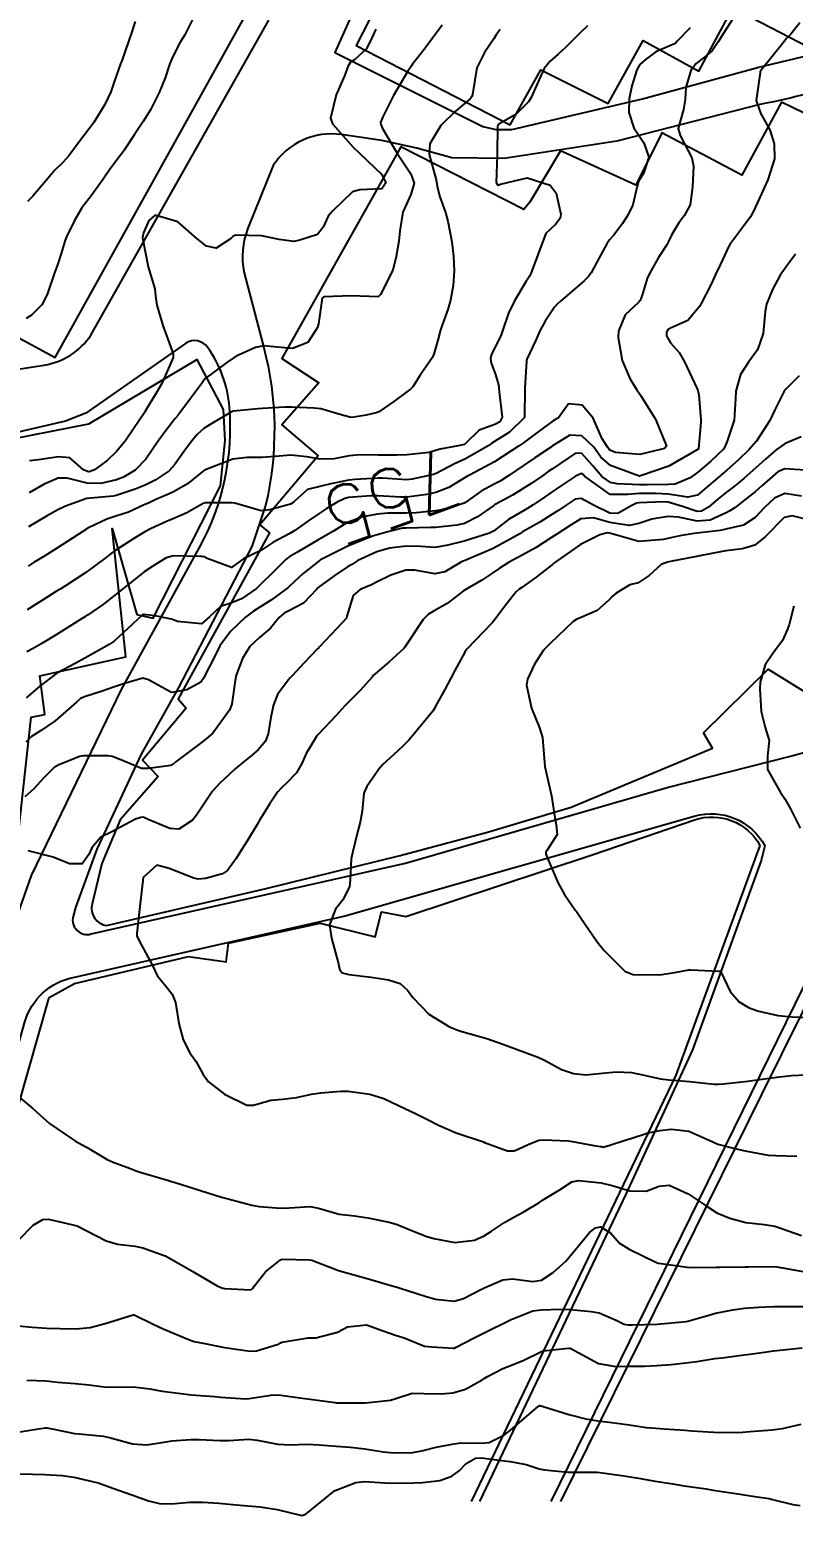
# Model space of a CAD drawing. Header units: metres. Extents: x 318500 to 325275, y 7408834 to 7428799.
# Drawn here: x 320865.5 to 320918.1, y 7409499 to 7409601.2 of the extents above; entities that cross this region are included whole.
import ezdxf
from ezdxf.enums import TextEntityAlignment as Align

# ---------------------------------------------------------------- set-up
doc = ezdxf.new("R2010")
doc.units = ezdxf.units.M
doc.header["$MEASUREMENT"] = 0
for name, color, linetype in [('Cotas', 45, 'Continuous'), ('Curvas de Nivel 1m', 11, 'Continuous'), ('Curvas de Nivel 5m', 15, 'Continuous'), ('Edificações', 30, 'Continuous'), ('Vias Primárias', 230, 'Continuous')]:
    doc.layers.add(name, color=color, linetype=linetype)
doc.styles.add('Style-STANDARD', font='STANDARD.shx')

msp = doc.modelspace()

# ---------------------------------------------------------------- linework, layer by layer
at = {"layer": 'Curvas de Nivel 1m', "flags": 128}
for points, elevation in [([(320918.51, 7409601.7), (320917.88, 7409600.91), (320917.59, 7409600.61), (320917.36, 7409600.33), (320915.84, 7409598.43), (320915.8, 7409598.39), (320915.78, 7409598.35), (320915.77, 7409598.28), (320915.5, 7409596.35), (320915.81, 7409595.44), (320916.43, 7409594.34), (320916.74, 7409593.37), (320916.75, 7409592.34), (320916.29, 7409590.89), (320916.04, 7409590.35), (320915.95, 7409590.14), (320915.73, 7409589.63), (320915.32, 7409588.75), (320915.1, 7409588.36), (320914.51, 7409587.55), (320913.68, 7409586.44), (320913.66, 7409586.4), (320913.65, 7409586.38), (320913.01, 7409585.05), (320912.7, 7409584.39), (320912.37, 7409583.67), (320911.72, 7409582.4), (320911.69, 7409582.34), (320911.63, 7409582.21), (320910.8, 7409581.22), (320909.6, 7409580.7), (320909.43, 7409580.61), (320909.32, 7409580.43), (320909.33, 7409580.16), (320909.59, 7409579.68), (320910.19, 7409579.03), (320910.53, 7409578.42), (320911.43, 7409576.52), (320911.49, 7409576.4), (320911.55, 7409576.12), (320911.68, 7409574.4), (320911.68, 7409574.24), (320911.53, 7409572.4), (320911.52, 7409572.38), (320911.5, 7409572.37), (320911.39, 7409572.3), (320909.48, 7409571.2), (320907.54, 7409570.53), (320907.47, 7409570.52), (320907.4, 7409570.53), (320905.48, 7409571.25), (320904.81, 7409571.82), (320904.32, 7409572.5), (320903.5, 7409573.3), (320902.68, 7409573.34), (320901.49, 7409572.61), (320901.45, 7409572.58), (320901.4, 7409572.54), (320900.26, 7409571.77), (320899.48, 7409571.24), (320898.48, 7409570.57), (320897.87, 7409570.18), (320897.46, 7409569.96), (320896.58, 7409569.48), (320895.44, 7409568.69), (320895.4, 7409568.67), (320895.27, 7409568.62), (320893.86, 7409568.21), (320893.43, 7409568.14), (320892.09, 7409568), (320891.43, 7409567.98), (320890.14, 7409567.98), (320889.43, 7409567.91), (320888.43, 7409567.71), (320887.42, 7409567.35), (320887.02, 7409567.12), (320886.41, 7409566.73), (320885.4, 7409566.15), (320883.88, 7409565.26), (320883.39, 7409564.98), (320883.27, 7409564.9), (320883.13, 7409564.78), (320882.25, 7409563.92), (320881.36, 7409563.04), (320881.24, 7409562.92), (320881.1, 7409562.8), (320880.08, 7409562.08), (320879.34, 7409561.77), (320878.62, 7409561.56), (320877.87, 7409560.85), (320877.32, 7409560.36), (320875.67, 7409560.53), (320875.33, 7409560.65), (320875.15, 7409560.7), (320874.13, 7409560.9), (320873.33, 7409561), (320873.27, 7409560.97), (320873.2, 7409560.91), (320871.31, 7409559.17), (320871.18, 7409559.07), (320870.97, 7409558.94), (320869.92, 7409558.34), (320869.3, 7409558), (320868.63, 7409557.63), (320867.42, 7409556.99), (320867.33, 7409556.93), (320867.28, 7409556.9), (320866.19, 7409556.08), (320865.25, 7409555.27)], 754), ([(320876.75, 7409602.01), (320876.17, 7409600.88), (320876.06, 7409600.69), (320875.86, 7409600.37), (320875.34, 7409599.39), (320875.14, 7409598.89), (320874.81, 7409597.91), (320874.41, 7409596.9), (320873.8, 7409595.71), (320873.31, 7409594.92), (320872.7, 7409594.01), (320872, 7409592.94), (320871.9, 7409592.79), (320871.75, 7409592.6), (320871.03, 7409591.66), (320870.56, 7409590.95), (320870.22, 7409590.46), (320869.72, 7409589.8), (320869.09, 7409588.97), (320868.57, 7409588.1), (320868.02, 7409586.98), (320867.93, 7409586.74), (320867.66, 7409585.83), (320867.46, 7409585.19), (320867.38, 7409584.99), (320867.22, 7409584.57), (320866.7, 7409583), (320866.34, 7409582.29), (320865.61, 7409581.6), (320865.26, 7409581.37)], 761), ([(320872.75, 7409601.79), (320872.49, 7409600.93), (320872.32, 7409600.48), (320871.84, 7409599.09), (320871.8, 7409598.98), (320871.78, 7409598.94), (320871.26, 7409597.5), (320871.08, 7409596.95), (320870.67, 7409596.08), (320869.99, 7409594.96), (320869.91, 7409594.84), (320869.79, 7409594.67), (320869.04, 7409593.7), (320868.5, 7409592.98), (320868.19, 7409592.55), (320867.75, 7409592.07), (320867.2, 7409591.53), (320866.74, 7409591), (320865.72, 7409589.78), (320865.34, 7409589.4)], 762), ([(320903.88, 7409601.48), (320903.38, 7409601.01), (320902.9, 7409600.52), (320902.38, 7409600.01), (320901.86, 7409599.54), (320901.33, 7409599.07), (320900.91, 7409598.55), (320900.57, 7409597.81), (320900.02, 7409596.56), (320899.94, 7409596.44), (320899.82, 7409596.27), (320898.97, 7409595.41), (320897.79, 7409594.72), (320897.73, 7409594.66), (320897.7, 7409594.59), (320897.66, 7409592.69), (320897.66, 7409592.59), (320897.61, 7409590.72), (320897.67, 7409590.59), (320897.69, 7409590.55), (320897.73, 7409590.54), (320897.89, 7409590.59), (320899.74, 7409591.04), (320901.33, 7409590.54), (320901.73, 7409589.98), (320902.06, 7409588.53), (320902, 7409588.25), (320901.7, 7409587.85), (320901.03, 7409587.21), (320900.77, 7409586.55), (320900.47, 7409585.75), (320900.04, 7409584.56), (320899.91, 7409584.3), (320899.64, 7409583.88), (320898.86, 7409582.57), (320898.46, 7409581.73), (320898.07, 7409580.58), (320897.95, 7409580.23), (320897.58, 7409579.48), (320897.27, 7409578.9), (320897.21, 7409578.6), (320897.26, 7409578.29), (320897.56, 7409577.51), (320897.77, 7409576.8), (320897.78, 7409576.59), (320897.81, 7409576.32), (320898.02, 7409574.58), (320897.85, 7409574.25), (320897.51, 7409574.08), (320896.44, 7409573.67), (320895.49, 7409572.76), (320895.42, 7409572.69), (320895.11, 7409572.62), (320893.75, 7409572.37), (320893.49, 7409572.3), (320892.99, 7409572.15), (320891.48, 7409571.98), (320890.76, 7409571.95), (320889.48, 7409571.97), (320888.21, 7409571.98), (320887.48, 7409571.91), (320886.46, 7409571.71), (320885.48, 7409571.69), (320884.56, 7409571.85), (320883.48, 7409571.96), (320882.39, 7409571.88), (320881.48, 7409571.79), (320880.46, 7409571.8), (320879.48, 7409571.68), (320877.53, 7409570.92), (320877.47, 7409570.88), (320876.35, 7409569.98), (320875.45, 7409569.46), (320875.06, 7409569.28), (320874.17, 7409568.9), (320873.67, 7409568.67), (320873.43, 7409568.56), (320872.3, 7409568.05), (320871.42, 7409567.76), (320870.8, 7409567.56), (320869.54, 7409566.96), (320869.46, 7409566.91), (320869.41, 7409566.87), (320869.15, 7409566.7), (320867.4, 7409565.59), (320866.46, 7409565), (320865.8, 7409564.59), (320865.38, 7409564.33)], 757), ([(320893.88, 7409601.54), (320893.5, 7409601.02), (320893.23, 7409600.65), (320892.64, 7409599.87), (320891.84, 7409598.85), (320891.77, 7409598.74), (320891.72, 7409598.67), (320891.53, 7409598.37), (320890.54, 7409596.69), (320889.8, 7409595.24), (320889.65, 7409594.85), (320889.66, 7409594.7), (320889.79, 7409594.43), (320890.81, 7409592.68), (320891.74, 7409591.32), (320891.95, 7409590.67), (320891.72, 7409589.9), (320891.17, 7409588.68), (320890.98, 7409587.39), (320890.9, 7409586.68), (320890.72, 7409585.63), (320890.48, 7409584.69), (320889.63, 7409583.01), (320889.48, 7409582.85), (320887.63, 7409582.92), (320885.75, 7409582.86), (320885.63, 7409582.77), (320885.62, 7409582.75), (320885.37, 7409580.99), (320885.31, 7409580.75), (320884.63, 7409579.72), (320883.58, 7409579.3), (320883.03, 7409579.34), (320881.58, 7409579.48), (320881.03, 7409579.36), (320879.86, 7409578.83), (320879.57, 7409578.67), (320879.06, 7409578.33), (320877.55, 7409577.21), (320877.41, 7409577.01), (320877.31, 7409576.86), (320876.56, 7409575.85), (320875.83, 7409574.88), (320875.69, 7409574.7), (320875.51, 7409574.49), (320874.81, 7409573.59), (320874.31, 7409572.9), (320873.48, 7409571.69), (320872.76, 7409570.92), (320871.96, 7409570.44), (320871.46, 7409570.26), (320870.39, 7409570.02), (320869.46, 7409570.04), (320868.08, 7409570.37), (320867.46, 7409570.38), (320866.5, 7409569.96), (320865.45, 7409569.38)], 759), ([(320910.95, 7409601.35), (320910.06, 7409600.43), (320909.97, 7409600.33), (320909.87, 7409600.26), (320908.6, 7409599.7), (320907.85, 7409599.16), (320907.49, 7409598.82), (320907.29, 7409598.47), (320906.93, 7409597.37), (320906.75, 7409596.47), (320906.74, 7409595.53), (320907.08, 7409594.47), (320907.77, 7409593.45), (320908.1, 7409592.45), (320907.75, 7409591.33), (320907.39, 7409590.81), (320907.31, 7409590.46), (320907.01, 7409589.18), (320906.67, 7409588.47), (320906.29, 7409587.89), (320905.69, 7409587.09), (320905.41, 7409586.76), (320905.21, 7409586.49), (320904.7, 7409585.53), (320904.14, 7409584.5), (320903.93, 7409584.23), (320903.65, 7409583.95), (320902.01, 7409582.53), (320901.81, 7409582.35), (320901.62, 7409582.15), (320900.98, 7409581.18), (320900.64, 7409580.55), (320900.31, 7409579.83), (320899.72, 7409578.56), (320899.69, 7409578.44), (320899.57, 7409576.56), (320899.57, 7409576.54), (320899.55, 7409574.56), (320899.54, 7409574.54), (320899.52, 7409574.52), (320898.53, 7409573.55), (320897.49, 7409572.89), (320897.3, 7409572.78), (320897.04, 7409572.6), (320895.48, 7409571.71), (320894.73, 7409571.37), (320893.47, 7409570.71), (320893.3, 7409570.64), (320891.83, 7409570.3), (320891.46, 7409570.27), (320889.79, 7409570.37), (320889.47, 7409570.38), (320887.89, 7409570.29), (320887.46, 7409570.25), (320886.22, 7409569.98), (320885.46, 7409569.81), (320884.62, 7409569.59), (320883.71, 7409568.78), (320883.57, 7409568.65), (320883.44, 7409568.59), (320882.03, 7409568.2), (320881.43, 7409568.13), (320879.62, 7409568.65), (320879.44, 7409568.69), (320877.6, 7409568.69), (320877.44, 7409568.63), (320876.31, 7409567.99), (320875.42, 7409567.6), (320874.91, 7409567.39), (320873.81, 7409566.9), (320873.41, 7409566.69), (320872.78, 7409566.29), (320871.39, 7409565.41), (320871.12, 7409565.21), (320870.78, 7409564.95), (320869.99, 7409564.34), (320869.37, 7409563.89), (320867.96, 7409562.98), (320867.59, 7409562.75), (320867.35, 7409562.6), (320866.37, 7409561.98), (320865.33, 7409561.32)], 756), ([(320897.88, 7409601.24), (320897.6, 7409600.86), (320897.43, 7409600.6), (320896.8, 7409599.66), (320896.27, 7409598.61), (320895.97, 7409596.76), (320895.93, 7409596.62), (320895.89, 7409596.55), (320895.82, 7409596.48), (320894.8, 7409595.63), (320893.79, 7409594.64), (320893.04, 7409593.38), (320893, 7409592.65), (320893.47, 7409590.9), (320893.52, 7409590.64), (320893.54, 7409590.45), (320893.72, 7409589.74), (320894.12, 7409588.64), (320894.27, 7409588.06), (320894.54, 7409586.63), (320894.66, 7409585.63), (320894.71, 7409584.63), (320894.64, 7409583.63), (320894.45, 7409582.63), (320894.27, 7409581.99), (320893.8, 7409580.64), (320893.75, 7409580.48), (320893.59, 7409579.87), (320893.32, 7409578.9), (320893.19, 7409578.65), (320892.36, 7409577.46), (320891.87, 7409576.67), (320891.71, 7409576.5), (320891.55, 7409576.38), (320890.57, 7409575.65), (320889.52, 7409574.94), (320889.35, 7409574.87), (320888.66, 7409574.71), (320887.67, 7409574.56), (320887.52, 7409574.57), (320886.94, 7409574.73), (320885.53, 7409575.14), (320885.08, 7409575.2), (320883.53, 7409575.26), (320883.05, 7409575.27), (320881.53, 7409575.18), (320881.19, 7409575.14), (320879.52, 7409574.99), (320879.4, 7409574.95), (320879.21, 7409574.83), (320878.15, 7409574.21), (320877.5, 7409573.82), (320877, 7409573.36), (320876.6, 7409572.87), (320876.13, 7409572.23), (320875.47, 7409571.29), (320875.1, 7409570.89), (320874.13, 7409570.23), (320873.45, 7409569.9), (320872.75, 7409569.62), (320871.44, 7409569.19), (320871.24, 7409569.15), (320869.44, 7409568.98), (320869.37, 7409568.96), (320867.96, 7409568.45), (320867.43, 7409568.21), (320866.65, 7409567.77), (320865.41, 7409567.04)], 758), ([(320918.2, 7409585.79), (320917.67, 7409585.07), (320917.15, 7409584.33), (320916.63, 7409583.35), (320916.2, 7409582.34), (320916.12, 7409581.84), (320915.99, 7409580.34), (320915.59, 7409579.21), (320914.98, 7409578.36), (320914.42, 7409577.51), (320914.09, 7409576.37), (320914.08, 7409575.83), (320913.98, 7409574.37), (320913.51, 7409572.92), (320913.35, 7409572.53), (320913.25, 7409572.38), (320912.35, 7409571.53), (320911.48, 7409570.79), (320910.95, 7409570.41), (320909.92, 7409569.97), (320909.46, 7409569.94), (320908, 7409569.91), (320907.46, 7409569.92), (320905.94, 7409570), (320905.46, 7409570.07), (320904.87, 7409570.49), (320904.23, 7409571.25), (320903.49, 7409572.07), (320903.06, 7409572.09), (320901.47, 7409571.02), (320901.19, 7409570.83), (320900.78, 7409570.55), (320900, 7409570.02), (320899.46, 7409569.66), (320898.78, 7409569.24), (320897.58, 7409568.59), (320897.49, 7409568.54), (320897.44, 7409568.5), (320896.31, 7409567.72), (320895.42, 7409567.27), (320894.9, 7409567.15), (320893.42, 7409566.99), (320893.08, 7409566.98), (320891.41, 7409566.95), (320891.15, 7409566.93), (320890.14, 7409566.69), (320889.41, 7409566.48), (320889.08, 7409566.38), (320887.4, 7409565.71), (320885.52, 7409564.75), (320885.44, 7409564.7), (320885.39, 7409564.66), (320884.32, 7409563.82), (320883.36, 7409562.93), (320883.29, 7409562.85), (320883.2, 7409562.78), (320882.13, 7409562.01), (320881.34, 7409561.51), (320880.91, 7409561.24), (320880.36, 7409560.81), (320879.32, 7409559.83), (320878.59, 7409558.84), (320878.16, 7409557.99), (320877.58, 7409556.86), (320877.48, 7409556.65), (320877.27, 7409556.35), (320876.32, 7409555.81), (320875.26, 7409555.63), (320873.67, 7409556.5), (320873.28, 7409556.62), (320871.96, 7409556.24), (320871.27, 7409556.01), (320870.48, 7409555.73), (320869.26, 7409555.34), (320869, 7409555.22), (320868.71, 7409554.97), (320867.24, 7409553.69), (320866.23, 7409553), (320865.63, 7409552.61), (320865.22, 7409552.22)], 753), ([(320918.46, 7409577.42), (320917.55, 7409576.49), (320917.47, 7409576.41), (320917.4, 7409576.32), (320916.78, 7409575.08), (320916.44, 7409574.34), (320915.51, 7409572.93), (320915.02, 7409572.36), (320914.25, 7409571.61), (320913.48, 7409570.93), (320913.19, 7409570.67), (320912.85, 7409570.39), (320912.1, 7409569.76), (320911.45, 7409569.21), (320910.79, 7409569.07), (320909.45, 7409569.28), (320908.56, 7409569.33), (320907.45, 7409569.32), (320906.67, 7409569.25), (320905.45, 7409569.26), (320903.68, 7409570.51), (320903.59, 7409570.62), (320903.47, 7409570.69), (320903.06, 7409570.52), (320902.11, 7409569.88), (320901.45, 7409569.44), (320900.92, 7409569.08), (320900.14, 7409568.55), (320899.72, 7409568.28), (320899.43, 7409568.12), (320898.46, 7409567.54), (320897.41, 7409566.74), (320897.33, 7409566.68), (320897.14, 7409566.59), (320895.4, 7409566.05), (320894.28, 7409565.76), (320893.4, 7409565.6), (320892.41, 7409565.67), (320891.4, 7409565.7), (320890.27, 7409565.56), (320889.4, 7409565.32), (320888.08, 7409564.71), (320887.66, 7409564.45), (320887.38, 7409564.28), (320886.45, 7409563.66), (320885.36, 7409562.86), (320885.3, 7409562.81), (320885.25, 7409562.75), (320884.34, 7409561.77), (320883.34, 7409561.25), (320883.02, 7409561.1), (320882.66, 7409560.79), (320882.07, 7409560.05), (320881.32, 7409559.42), (320880.65, 7409558.81), (320880.14, 7409557.97), (320879.7, 7409556.82), (320879.63, 7409556.47), (320879.4, 7409554.83), (320879.25, 7409554.41), (320878.09, 7409552.85), (320877.64, 7409552.44), (320877.22, 7409552.13), (320876.49, 7409551.58), (320875.58, 7409550.88), (320875.37, 7409550.7), (320875.2, 7409550.61), (320873.68, 7409550.42), (320873.19, 7409550.42), (320871.94, 7409550.93), (320871.2, 7409551.24), (320870.88, 7409551.27), (320869.2, 7409551.29), (320868.93, 7409551.24), (320868.25, 7409550.97), (320867.51, 7409550.67), (320867.19, 7409550.48), (320866.44, 7409549.74), (320865.79, 7409549.01), (320865.16, 7409548.47)], 752), ([(320918.6, 7409573.22), (320917.5, 7409572.77), (320916.87, 7409572.33), (320916.15, 7409571.68), (320915.48, 7409571.09), (320915.09, 7409570.75), (320914.65, 7409570.36), (320914.01, 7409569.83), (320913.46, 7409569.41), (320912.88, 7409568.95), (320912.22, 7409568.39), (320911.73, 7409568.1), (320911.44, 7409568.09), (320910.43, 7409568.42), (320909.44, 7409568.72), (320909.13, 7409568.75), (320907.44, 7409568.68), (320907.25, 7409568.65), (320906.9, 7409568.47), (320905.97, 7409567.94), (320905.43, 7409567.98), (320904.35, 7409568.5), (320903.45, 7409568.99), (320903.03, 7409568.93), (320902.43, 7409568.53), (320901.84, 7409568.13), (320901.43, 7409567.87), (320900.61, 7409567.36), (320899.41, 7409566.68), (320899.34, 7409566.63), (320899.23, 7409566.56), (320897.4, 7409565.55), (320895.51, 7409564.74), (320895.39, 7409564.7), (320895.33, 7409564.68), (320895.21, 7409564.62), (320894.08, 7409563.94), (320893.38, 7409563.8), (320892, 7409564.04), (320891.38, 7409564.06), (320890.36, 7409563.7), (320889.37, 7409563.22), (320889.02, 7409563.05), (320888.25, 7409562.71), (320887.76, 7409562.31), (320887.33, 7409560.88), (320887.3, 7409560.75), (320887.28, 7409560.72), (320886.64, 7409560.04), (320885.42, 7409558.75), (320885.37, 7409558.69), (320885.31, 7409558.63), (320884.39, 7409557.67), (320883.55, 7409556.78), (320883.42, 7409556.64), (320883.28, 7409556.49), (320882.55, 7409555.5), (320882.28, 7409554.79), (320882.1, 7409553.94), (320881.91, 7409552.79), (320881.72, 7409552.29), (320881.21, 7409551.7), (320880.73, 7409551.29), (320880.16, 7409550.82), (320879.64, 7409550.38), (320879.19, 7409549.96), (320878.6, 7409549.42), (320878.08, 7409548.85), (320877.16, 7409547.48), (320876.91, 7409547.11), (320876.7, 7409546.86), (320875.77, 7409546.24), (320875.14, 7409546.28), (320873.66, 7409546.9), (320873.31, 7409547.07), (320873.15, 7409547.05), (320872.79, 7409546.92), (320871.71, 7409546.36), (320871.14, 7409546.06), (320870.39, 7409545.69), (320869.77, 7409544.95), (320869.57, 7409544.5), (320869.1, 7409543.85), (320868.23, 7409543.85), (320867.11, 7409544.3), (320865.38, 7409544.75)], 751), ([(320918.62, 7409569.14), (320917.46, 7409569.33), (320916.77, 7409569.01), (320916.05, 7409568.34), (320915.43, 7409567.68), (320914.63, 7409567.15), (320913.42, 7409566.86), (320913.02, 7409566.78), (320911.41, 7409566.59), (320911.23, 7409566.58), (320910.24, 7409566.42), (320909.41, 7409566.22), (320909.12, 7409566.15), (320907.41, 7409566.03), (320905.81, 7409566.48), (320905.41, 7409566.6), (320905.27, 7409566.62), (320904.74, 7409566.49), (320903.4, 7409565.82), (320901.58, 7409564.54), (320901.48, 7409564.45), (320901.39, 7409564.37), (320900.35, 7409563.57), (320899.36, 7409562.86), (320899.19, 7409562.74), (320898.99, 7409562.57), (320898.26, 7409561.66), (320897.46, 7409560.59), (320897.33, 7409560.43), (320895.58, 7409558.62), (320895.46, 7409558.46), (320895.3, 7409558.15), (320894.76, 7409557.15), (320894.49, 7409556.63), (320894.06, 7409555.84), (320893.41, 7409554.64), (320893.36, 7409554.53), (320893.25, 7409554.36), (320891.85, 7409552.66), (320891.56, 7409552.33), (320891.22, 7409552), (320890.53, 7409551.36), (320889.81, 7409550.69), (320889.53, 7409550.36), (320889.19, 7409549.86), (320888.71, 7409549.18), (320888.5, 7409548.71), (320888.38, 7409547.48), (320888.24, 7409546.71), (320888.01, 7409545.84), (320887.74, 7409544.71), (320887.63, 7409544.2), (320887.55, 7409542.72), (320887.5, 7409542.3), (320887.08, 7409541.41), (320886.55, 7409540.73), (320886.14, 7409539.65), (320886.28, 7409538.73), (320886.76, 7409536.98), (320886.8, 7409536.72), (320886.84, 7409536.55), (320887.01, 7409536.36), (320887.47, 7409536.25), (320889, 7409536.05), (320890.19, 7409535.87), (320891, 7409535.61), (320891.49, 7409535.16), (320891.86, 7409534.66), (320892.97, 7409533.52), (320894.39, 7409532.63), (320894.96, 7409532.41), (320895.24, 7409532.33), (320896.95, 7409531.84), (320898.07, 7409531.44), (320898.94, 7409531.12), (320900.54, 7409530.54), (320900.93, 7409530.35), (320902.1, 7409529.7), (320902.92, 7409529.43), (320903.77, 7409529.35), (320904.92, 7409529.45), (320905.85, 7409529.54), (320906.92, 7409529.49), (320907.78, 7409529.31), (320908.92, 7409529.06), (320909.48, 7409528.99), (320910.91, 7409528.87), (320912.6, 7409528.69), (320912.91, 7409528.69), (320913.26, 7409528.72), (320914.92, 7409528.91), (320915.57, 7409529), (320916.92, 7409529.19), (320917.94, 7409529.29), (320918.92, 7409529.34)], 749), ([(320919.43, 7409567.42), (320917.97, 7409567.78), (320917.43, 7409567.68), (320916.11, 7409566.34), (320915.4, 7409565.77), (320914.55, 7409565.51), (320913.4, 7409565.37), (320912.57, 7409565.22), (320911.4, 7409565), (320909.61, 7409564.64), (320909.39, 7409564.59), (320908.96, 7409564.44), (320908.14, 7409563.69), (320907.37, 7409563.19), (320906.8, 7409563.04), (320905.85, 7409562.48), (320905.59, 7409562.24), (320905.35, 7409561.99), (320904.55, 7409561.28), (320903.33, 7409560.76), (320903.15, 7409560.69), (320902.9, 7409560.52), (320901.31, 7409559.01), (320901.08, 7409558.77), (320900.87, 7409558.54), (320900.25, 7409557.59), (320899.75, 7409556.56), (320899.69, 7409556.14), (320900.04, 7409554.55), (320900.59, 7409553.2), (320900.79, 7409552.54), (320900.92, 7409550.83), (320900.96, 7409550.54), (320901.18, 7409549.53), (320901.41, 7409548.54), (320901.65, 7409547.03), (320901.74, 7409546.53), (320901.79, 7409545.88), (320901.12, 7409544.8), (320901.02, 7409544.65), (320901.02, 7409544.54), (320901.12, 7409544.28), (320901.86, 7409542.53), (320902.3, 7409541.74), (320903.07, 7409540.64), (320903.13, 7409540.57), (320903.17, 7409540.51), (320903.41, 7409540.16), (320904.56, 7409538.49), (320905.03, 7409537.88), (320906.46, 7409536.47), (320907.01, 7409536.24), (320908.78, 7409536.21), (320909.01, 7409536.24), (320910.01, 7409536.41), (320910.87, 7409536.55), (320911.01, 7409536.55), (320912.91, 7409536.48), (320913.01, 7409536.46), (320913.08, 7409536.38), (320913.7, 7409535.07), (320914.33, 7409534.36), (320914.98, 7409533.96), (320915.58, 7409533.74), (320916.98, 7409533.43), (320917.97, 7409533.32), (320918.97, 7409533.29)], 748), ([(320918.09, 7409561.57), (320917.76, 7409560.32), (320917.66, 7409559.99), (320917.32, 7409559.21), (320916.64, 7409558.33), (320916.11, 7409557.53), (320915.77, 7409556.34), (320915.74, 7409555.88), (320915.83, 7409554.34), (320916.12, 7409553.22), (320916.4, 7409552.33), (320916.28, 7409551.27), (320916.27, 7409550.33), (320917.18, 7409548.75), (320917.47, 7409548.32), (320917.85, 7409547.63), (320918.53, 7409546.31)], 747), ([(320864.89, 7409527.71), (320865.74, 7409527.01), (320866.87, 7409525.99), (320868.37, 7409524.97), (320868.66, 7409524.78), (320868.85, 7409524.67), (320869.45, 7409524.35), (320870.84, 7409523.52), (320871.24, 7409523.34), (320872.36, 7409522.92), (320872.83, 7409522.74), (320873.09, 7409522.64), (320874.82, 7409522.13), (320875.87, 7409521.82), (320876.81, 7409521.53), (320878.7, 7409520.93), (320878.8, 7409520.91), (320879.07, 7409520.83), (320880.79, 7409520.38), (320881.29, 7409520.29), (320882.79, 7409520.16), (320883.36, 7409520.2), (320884.79, 7409520.29), (320885.37, 7409520.17), (320886.79, 7409519.75), (320887.86, 7409519.64), (320888.78, 7409519.51), (320890.24, 7409519.21), (320890.78, 7409519.05), (320891.74, 7409518.66), (320892.48, 7409518.36), (320892.77, 7409518.25), (320893.31, 7409518.09), (320894.76, 7409517.81), (320896.12, 7409517.96), (320896.77, 7409518.26), (320897.28, 7409518.58), (320898.17, 7409519.18), (320898.78, 7409519.52), (320899.45, 7409519.89), (320900.53, 7409520.54), (320900.7, 7409520.64), (320900.8, 7409520.71), (320901.93, 7409521.41), (320902.82, 7409521.97), (320903.26, 7409522.07), (320904.82, 7409521.91), (320905.58, 7409521.72), (320906.81, 7409521.35), (320907.92, 7409521.33), (320908.82, 7409521.69), (320909.5, 7409521.74), (320910.81, 7409521.15), (320911.99, 7409520.38), (320912.79, 7409519.85), (320913.68, 7409519.47), (320914.78, 7409519.18), (320916.07, 7409519.04), (320916.78, 7409518.92), (320918.61, 7409518.29)], 751), ([(320864.76, 7409518), (320865.73, 7409519.01), (320866.39, 7409519.38), (320866.78, 7409519.41), (320868.77, 7409518.96), (320870.76, 7409517.92), (320871.53, 7409517.7), (320872.76, 7409517.56), (320873.29, 7409517.44), (320874.75, 7409516.92), (320874.85, 7409516.88), (320876.73, 7409515.81), (320878.4, 7409514.83), (320878.72, 7409514.69), (320878.9, 7409514.64), (320880.72, 7409514.56), (320880.86, 7409514.65), (320880.95, 7409514.8), (320881.72, 7409515.8), (320882.75, 7409516.62), (320882.87, 7409516.65), (320884.75, 7409516.62), (320884.91, 7409516.59), (320886.74, 7409515.88), (320887.89, 7409515.55), (320888.73, 7409515.33), (320890.6, 7409514.79), (320890.72, 7409514.76), (320890.99, 7409514.67), (320892.71, 7409514.11), (320893.42, 7409513.92), (320894.71, 7409513.78), (320895.36, 7409513.96), (320896.59, 7409514.59), (320896.68, 7409514.63), (320896.72, 7409514.66), (320898.07, 7409515.23), (320898.73, 7409515.31), (320900.13, 7409515.13), (320900.73, 7409515.21), (320901.53, 7409515.74), (320902.39, 7409516.52), (320902.75, 7409516.94), (320904.03, 7409518.49), (320904.44, 7409518.82), (320904.78, 7409518.88), (320905.47, 7409518.47), (320906.08, 7409517.77), (320906.76, 7409517.35), (320908.64, 7409516.43), (320908.75, 7409516.39), (320908.8, 7409516.38), (320910.75, 7409516.1), (320911.05, 7409516.09), (320912.75, 7409516.12), (320912.99, 7409516.12), (320914.75, 7409516.13), (320914.96, 7409516.13), (320916.75, 7409516.15), (320916.93, 7409516.14), (320918.74, 7409515.82)], 752), ([(320864.68, 7409512.07), (320865.66, 7409511.99), (320866.68, 7409511.91), (320867.59, 7409511.89), (320868.68, 7409511.86), (320869.66, 7409511.97), (320870.68, 7409512.24), (320872.62, 7409512.84), (320872.69, 7409512.84), (320873.99, 7409512.2), (320874.68, 7409511.87), (320876.37, 7409511.16), (320876.67, 7409511.04), (320876.81, 7409511), (320877.55, 7409510.85), (320878.67, 7409510.63), (320878.9, 7409510.59), (320880.66, 7409510.33), (320881.1, 7409510.36), (320882.54, 7409510.78), (320882.63, 7409510.82), (320882.67, 7409510.85), (320882.85, 7409510.96), (320884.67, 7409511.25), (320885.19, 7409511.26), (320886.68, 7409511.65), (320887.38, 7409512.01), (320888.68, 7409512.14), (320889.75, 7409511.75), (320890.68, 7409511.44), (320891.26, 7409511.25), (320892.67, 7409510.68), (320892.7, 7409510.67), (320893.18, 7409510.63), (320894.67, 7409510.54), (320894.73, 7409510.55), (320894.85, 7409510.61), (320896.05, 7409511.22), (320896.68, 7409511.54), (320898.63, 7409512.5), (320898.69, 7409512.53), (320898.74, 7409512.56), (320900.13, 7409513.11), (320900.7, 7409513.17), (320902, 7409513.22), (320902.7, 7409513.21), (320904.14, 7409513.05), (320904.7, 7409512.96), (320905.87, 7409512.46), (320906.42, 7409512.18), (320906.69, 7409512.14), (320906.99, 7409512.15), (320908.69, 7409512.18), (320910.67, 7409512.38), (320910.69, 7409512.38), (320910.79, 7409512.4), (320912.25, 7409512.82), (320912.7, 7409512.94), (320913.88, 7409513.18), (320914.7, 7409513.28), (320915.67, 7409513.37), (320916.71, 7409513.41), (320917.61, 7409513.41), (320918.71, 7409513.4)], 753), ([(320865.3, 7409508.34), (320866.63, 7409508.3), (320867.4, 7409508.21), (320868.63, 7409508.1), (320869.56, 7409508.02), (320870.62, 7409507.89), (320871.7, 7409507.85), (320872.62, 7409507.88), (320873.76, 7409507.75), (320874.62, 7409507.58), (320876.09, 7409507.4), (320876.62, 7409507.34), (320878.24, 7409507.21), (320878.62, 7409507.18), (320880.36, 7409507.05), (320880.61, 7409507.07), (320882.09, 7409507.31), (320882.62, 7409507.32), (320884.26, 7409507.11), (320884.61, 7409507.05), (320886.53, 7409506.8), (320886.61, 7409506.79), (320888.52, 7409506.78), (320888.61, 7409506.79), (320890.32, 7409506.96), (320890.62, 7409507.06), (320891.82, 7409507.45), (320892.62, 7409507.43), (320893.85, 7409507.39), (320894.62, 7409507.47), (320895.5, 7409507.73), (320896.64, 7409508.35), (320896.78, 7409508.45), (320897, 7409508.58), (320898.07, 7409509.15), (320898.65, 7409509.38), (320899.5, 7409509.71), (320900.67, 7409510.29), (320900.85, 7409510.35), (320902.35, 7409510.51), (320902.64, 7409510.54), (320902.67, 7409510.54), (320902.69, 7409510.53), (320902.73, 7409510.51), (320904.65, 7409509.48), (320905.83, 7409509.28), (320906.65, 7409509.29), (320907.8, 7409509.3), (320908.65, 7409509.34), (320909.65, 7409509.42), (320910.66, 7409509.53), (320911.41, 7409509.63), (320912.66, 7409509.82), (320913.15, 7409509.88), (320914.67, 7409510.08), (320914.9, 7409510.11), (320916.4, 7409510.32), (320916.67, 7409510.35), (320916.7, 7409510.35), (320918.67, 7409510.57)], 754), ([(320864.54, 7409501.89), (320865.68, 7409501.87), (320866.54, 7409501.84), (320867.73, 7409501.79), (320868.54, 7409501.67), (320870.2, 7409501.27), (320870.53, 7409501.17), (320871.22, 7409500.92), (320872.53, 7409500.44), (320873.67, 7409500.04), (320874.52, 7409499.84), (320875.51, 7409499.86), (320876.52, 7409499.95), (320877.41, 7409499.95), (320878.52, 7409499.88), (320879.48, 7409499.78), (320880.52, 7409499.69), (320881.36, 7409499.63), (320882.52, 7409499.44), (320884.22, 7409499.04), (320884.51, 7409499.12), (320886.47, 7409500.72), (320886.5, 7409500.75), (320886.53, 7409500.76), (320887.94, 7409501.3), (320888.54, 7409501.36), (320889.94, 7409501.28), (320890.54, 7409501.25), (320891.92, 7409501.27), (320892.54, 7409501.29), (320893.73, 7409501.44), (320894.55, 7409501.73), (320895.05, 7409502.1), (320895.53, 7409502.6), (320896.19, 7409502.97), (320896.57, 7409502.99), (320898.36, 7409502.77), (320898.56, 7409502.74), (320899.66, 7409502.54), (320900.56, 7409502.25), (320900.92, 7409502.16), (320902.55, 7409502), (320903.04, 7409502.01), (320904.55, 7409502.01), (320905.07, 7409501.95), (320906.55, 7409501.73), (320907.39, 7409501.6), (320908.54, 7409501.4), (320909.75, 7409501.2), (320910.54, 7409501.08), (320912.06, 7409500.86), (320912.54, 7409500.78), (320914.39, 7409500.49), (320914.53, 7409500.47), (320915.4, 7409500.34), (320916.39, 7409500.19), (320916.53, 7409500.16), (320918.02, 7409499.79), (320918.52, 7409499.71)], 756)]:
    msp.add_lwpolyline(points, dxfattribs=dict(at, elevation=elevation))
at = {"layer": 'Curvas de Nivel 5m', "flags": 128}
for points, elevation in [([(320913.89, 7409601.98), (320913.27, 7409601), (320912.89, 7409600.39), (320912.48, 7409599.78), (320911.85, 7409599.26), (320911.36, 7409598.89), (320910.99, 7409598.41), (320910.65, 7409597.24), (320910.6, 7409596.42), (320910.49, 7409595.74), (320910.12, 7409594.43), (320910.27, 7409593.94), (320911.07, 7409592.41), (320911.18, 7409591.84), (320911.11, 7409590.41), (320910.95, 7409589.18), (320910.55, 7409588.42), (320910.18, 7409587.95), (320909.69, 7409587.13), (320909.46, 7409586.65), (320909.35, 7409586.43), (320908.78, 7409585.55), (320908.16, 7409584.45), (320908, 7409584.11), (320907.64, 7409582.97), (320907.51, 7409582.59), (320907.39, 7409582.46), (320906.47, 7409581.62), (320906.03, 7409580.48), (320906.01, 7409580.06), (320906.27, 7409578.47), (320906.83, 7409577.19), (320907.28, 7409576.46), (320907.54, 7409576.09), (320908.56, 7409574.44), (320909.33, 7409572.59), (320909.18, 7409572.43), (320907.49, 7409572.01), (320905.82, 7409572.15), (320905.49, 7409572.27), (320905.37, 7409572.36), (320905.28, 7409572.48), (320904.9, 7409573.08), (320904.27, 7409574.5), (320903.53, 7409575.39), (320902.58, 7409575.48), (320901.89, 7409574.53), (320901.65, 7409574.4), (320901.52, 7409574.33), (320900.49, 7409573.57), (320899.49, 7409572.82), (320899.35, 7409572.71), (320899.15, 7409572.57), (320897.48, 7409571.51), (320895.82, 7409570.61), (320895.59, 7409570.49), (320895.47, 7409570.42), (320894.35, 7409569.74), (320893.45, 7409569.39), (320892.84, 7409569.26), (320891.45, 7409569.07), (320891.05, 7409569.07), (320889.45, 7409569.17), (320888.99, 7409569.16), (320887.44, 7409569.05), (320887.18, 7409568.99), (320886.65, 7409568.73), (320885.91, 7409568.27), (320885.43, 7409567.95), (320884.72, 7409567.46), (320883.75, 7409566.77), (320883.41, 7409566.58), (320882.24, 7409565.96), (320881.4, 7409565.41), (320880.22, 7409564.82), (320879.73, 7409564.48), (320879.38, 7409564.23), (320877.71, 7409564.86), (320877.5, 7409564.96), (320877.39, 7409564.98), (320877.26, 7409564.99), (320875.39, 7409565.03), (320874.9, 7409564.89), (320873.97, 7409564.32), (320873.38, 7409563.93), (320872.81, 7409563.48), (320872.12, 7409562.93), (320871.69, 7409562.6), (320871.35, 7409562.32), (320870.57, 7409561.71), (320869.47, 7409560.96), (320869.38, 7409560.91), (320869.33, 7409560.87), (320869.07, 7409560.7), (320867.32, 7409559.6), (320866.33, 7409559), (320865.68, 7409558.64), (320865.3, 7409558.44)], 755), ([(320889.33, 7409601.25), (320889.07, 7409600.71), (320888.67, 7409599.9), (320887.85, 7409599.15), (320887.57, 7409599), (320887.41, 7409598.73), (320887.16, 7409598.06), (320886.6, 7409596.74), (320886.2, 7409595.15), (320886.34, 7409594.74), (320887.77, 7409593.15), (320888.21, 7409592.72), (320889.74, 7409591.27), (320890, 7409590.7), (320889.73, 7409590.29), (320888.23, 7409590.21), (320887.72, 7409590.07), (320886.33, 7409588.74), (320886.05, 7409588.39), (320885.69, 7409587.65), (320885.31, 7409587.13), (320884.15, 7409586.77), (320883.79, 7409586.67), (320883.68, 7409586.65), (320882.66, 7409586.79), (320881.68, 7409587.01), (320881.44, 7409587.05), (320879.68, 7409587.1), (320879.49, 7409587.03), (320879.31, 7409586.84), (320878.33, 7409586.19), (320877.67, 7409586.34), (320877.01, 7409586.87), (320875.7, 7409588.01), (320874.14, 7409588.47), (320873.7, 7409588.09), (320873.34, 7409587.26), (320873.27, 7409586.92), (320873.65, 7409584.91), (320874.12, 7409583.39), (320874.16, 7409582.9), (320874.24, 7409582.28), (320874.67, 7409580.89), (320875.27, 7409579.19), (320875.38, 7409578.88), (320875.36, 7409578.67), (320874.59, 7409576.89), (320874.21, 7409576.23), (320873.52, 7409575.09), (320873.45, 7409574.98), (320873.41, 7409574.91), (320872.64, 7409573.78), (320872.06, 7409572.93), (320871.48, 7409572.22), (320870.82, 7409571.6), (320869.96, 7409570.96), (320869.6, 7409570.82), (320869.47, 7409570.83), (320869.21, 7409570.96), (320868.27, 7409571.77), (320867.48, 7409571.85), (320866.11, 7409571.64), (320865.48, 7409571.57)], 760), ([(320918.86, 7409570.92), (320917.48, 7409571.03), (320916.99, 7409570.81), (320916.44, 7409570.34), (320915.92, 7409569.88), (320915.46, 7409569.47), (320914.84, 7409568.97), (320914.05, 7409568.37), (320913.68, 7409568.13), (320913.43, 7409568), (320912.33, 7409567.49), (320911.43, 7409567.43), (320910.15, 7409567.7), (320909.43, 7409567.75), (320908.32, 7409567.56), (320907.42, 7409567.27), (320906.76, 7409567.13), (320905.42, 7409567.34), (320904.29, 7409567.64), (320903.43, 7409567.57), (320902.76, 7409567.18), (320901.77, 7409566.53), (320901.41, 7409566.29), (320900.35, 7409565.6), (320899.4, 7409565.08), (320898.46, 7409564.57), (320897.81, 7409564.16), (320897.38, 7409563.87), (320896.61, 7409563.37), (320895.36, 7409562.62), (320894.22, 7409561.76), (320893.34, 7409561.25), (320892.95, 7409561.03), (320892.58, 7409560.65), (320891.31, 7409558.76), (320891.24, 7409558.67), (320890.24, 7409557.74), (320889.28, 7409556.93), (320889.17, 7409556.82), (320889.06, 7409556.7), (320888.21, 7409555.76), (320887.25, 7409554.78), (320887.22, 7409554.75), (320887.19, 7409554.72), (320886.56, 7409554.04), (320885.34, 7409552.75), (320885.29, 7409552.69), (320885.23, 7409552.61), (320884.53, 7409551.45), (320884.22, 7409550.76), (320883.85, 7409550.11), (320883.18, 7409549.4), (320882.85, 7409549.11), (320882.56, 7409548.79), (320882, 7409547.95), (320881.29, 7409546.8), (320881.24, 7409546.71), (320881.15, 7409546.56), (320880.48, 7409545.46), (320880.08, 7409544.82), (320879.7, 7409544.23), (320879.1, 7409543.39), (320878.77, 7409543.16), (320877.6, 7409542.85), (320877.09, 7409542.79), (320876.8, 7409542.86), (320875.1, 7409543.53), (320874.24, 7409543.75), (320873.31, 7409542.91), (320873.07, 7409540.91), (320872.88, 7409539.07), (320872.87, 7409538.91), (320873.03, 7409538.55), (320873.93, 7409536.9), (320874.28, 7409536.17), (320874.99, 7409535.3), (320875.31, 7409534.88), (320875.54, 7409534.32), (320875.76, 7409532.87), (320876.07, 7409531.74), (320876.51, 7409530.86), (320876.92, 7409530.28), (320877.43, 7409529.37), (320877.8, 7409528.85), (320878.9, 7409528), (320880.44, 7409527.25), (320880.89, 7409527.25), (320882.09, 7409527.59), (320882.89, 7409527.67), (320883.87, 7409527.79), (320884.9, 7409528), (320885.53, 7409528.11), (320886.9, 7409528.22), (320887.41, 7409528.21), (320888.9, 7409528.02), (320889.88, 7409527.7), (320890.89, 7409527.23), (320892.1, 7409526.65), (320892.87, 7409526.26), (320893.63, 7409525.87), (320894.86, 7409525.36), (320896.72, 7409524.72), (320896.85, 7409524.67), (320897.05, 7409524.59), (320898.39, 7409524.11), (320898.85, 7409524.12), (320899.16, 7409524.25), (320899.8, 7409524.55), (320900.55, 7409524.84), (320900.85, 7409524.86), (320902.58, 7409524.79), (320902.85, 7409524.76), (320904.33, 7409524.49), (320904.78, 7409524.41), (320904.85, 7409524.4), (320904.95, 7409524.37), (320905.36, 7409524.47), (320906.47, 7409524.85), (320906.86, 7409524.97), (320907.99, 7409525.32), (320908.87, 7409525.51), (320909.67, 7409525.61), (320910.87, 7409525.47), (320912.51, 7409524.72), (320912.85, 7409524.57), (320913.66, 7409524.37), (320914.63, 7409524.14), (320914.85, 7409524.08), (320916.33, 7409523.81), (320916.84, 7409523.78), (320918.29, 7409523.75)], 750), ([(320864.82, 7409504.79), (320866.1, 7409505), (320866.59, 7409505.07), (320866.67, 7409505.06), (320867.05, 7409504.98), (320868.59, 7409504.68), (320868.91, 7409504.64), (320870.58, 7409504.49), (320871.16, 7409504.35), (320872.58, 7409503.96), (320873.57, 7409503.9), (320874.58, 7409504.06), (320875.29, 7409504.16), (320876.58, 7409504.25), (320877.17, 7409504.26), (320878.58, 7409504.19), (320879.21, 7409504.19), (320880.58, 7409504.28), (320881.16, 7409504.21), (320882.58, 7409503.93), (320883.45, 7409503.89), (320884.58, 7409503.93), (320885.42, 7409503.9), (320886.58, 7409503.81), (320887.55, 7409503.73), (320888.57, 7409503.61), (320889.83, 7409503.42), (320890.57, 7409503.34), (320891.86, 7409503.36), (320892.57, 7409503.5), (320893.48, 7409503.72), (320894.58, 7409503.93), (320895.17, 7409504.02), (320896.58, 7409504.01), (320897.12, 7409504.05), (320898.18, 7409504.57), (320898.59, 7409504.89), (320900.5, 7409506.53), (320900.56, 7409506.58), (320900.61, 7409506.59), (320900.83, 7409506.53), (320902.6, 7409505.97), (320903.78, 7409505.67), (320904.6, 7409505.54), (320905.56, 7409505.43), (320906.6, 7409505.28), (320907.94, 7409505.09), (320908.6, 7409505.03), (320909.16, 7409504.99), (320910.59, 7409504.89), (320911.06, 7409504.86), (320912.59, 7409504.77), (320914.21, 7409504.74), (320914.59, 7409504.76), (320915.06, 7409504.8), (320916.6, 7409504.93), (320917.3, 7409505.01), (320918.6, 7409505.32)], 755)]:
    msp.add_lwpolyline(points, dxfattribs=dict(at, elevation=elevation))
at = {"layer": 'Edificações'}
for points in [[(320893.11, 7409610.19), (320887.96, 7409600.14), (320898.56, 7409594.67), (320900.68, 7409598.46), (320905.31, 7409596.15), (320907.71, 7409600.49), (320911.56, 7409598.38), (320913.88, 7409602.73), (320919.73, 7409599.71), (320923.28, 7409606.26)], [(320862.57, 7409581.21), (320867.25, 7409578.68), (320881.06, 7409603.5)], [(320864.34, 7409542.43), (320865.59, 7409553.95), (320866.53, 7409554.13), (320866.19, 7409556.78), (320872.11, 7409558.09), (320871.17, 7409566.92), (320872.88, 7409561), (320874, 7409560.75), (320878.63, 7409569.85), (320878.95, 7409572.96), (320878.84, 7409575.11), (320877.02, 7409578.55), (320869.55, 7409574.09), (320862.98, 7409572.8)]]:
    msp.add_lwpolyline(points, dxfattribs=at)
for points in [[(320921.02, 7409594.41), (320917.24, 7409596.23), (320914.52, 7409591.21), (320909, 7409594.13), (320907.21, 7409590.54), (320902.04, 7409592.9), (320899.91, 7409589.36), (320899.51, 7409588.85), (320891.04, 7409593.16), (320882.85, 7409578.61), (320885.4, 7409576.93), (320882.86, 7409574.05), (320885.34, 7409571.91), (320881.33, 7409567.17), (320882.01, 7409566.61), (320875.71, 7409555.19), (320876.27, 7409554.55), (320873.27, 7409550.98), (320874.34, 7409549.87), (320871.73, 7409546.87), (320870.46, 7409543.87), (320869.79, 7409541.1, 0.436933), (320870.79, 7409539.6), (320881.78, 7409542.15), (320891, 7409544.43), (320897, 7409546.04), (320902.77, 7409547.76), (320912.49, 7409551.81), (320911.88, 7409552.87), (320916.32, 7409557.25), (320922.03, 7409553.7)], [(320902.05, 7409500), (320915.9, 7409528.04), (320926.99, 7409550.37), (320933.52, 7409563.74, -0.352183), (320935.25, 7409564.56), (320964.01, 7409552.57), (320961.82, 7409547.51), (320959.68, 7409548.28), (320951.88, 7409531.16), (320938.27, 7409505.77), (320939.02, 7409505.28), (320936.38, 7409500.53), (320935.54, 7409500.89), (320934.94, 7409500)], [(320856.96, 7409500), (320866.83, 7409534.65), (320868.59, 7409535.62), (320876.43, 7409537.47), (320879.01, 7409537.1), (320879.19, 7409538.39), (320885.49, 7409539.76), (320889.27, 7409538.82), (320889.71, 7409540.56), (320891.39, 7409540.23), (320904.21, 7409544.48), (320911.25, 7409546.87, -0.364082), (320915.76, 7409545.12), (320909.97, 7409529.31), (320895.89, 7409500)]]:
    msp.add_lwpolyline(points, format="xyb", dxfattribs=at)
at = {"layer": 'Vias Primárias'}
for points in [[(320888.2, 7409603.46), (320886.49, 7409599.65), (320896.68, 7409594.56), (320897.58, 7409594.36), (320898.67, 7409594.36), (320907.67, 7409596.46), (320915.67, 7409598.65), (320921.16, 7409599.95, -0.165698), (320927.36, 7409599.35), (320958.05, 7409582.57), (320968.46, 7409578.15), (320971.96, 7409577.35, 0.285145), (320975.16, 7409578.45), (320979.79, 7409596.05), (320980.1, 7409604.52)], [(320814.72, 7409602.58, -0.067452), (320810.62, 7409599.85, -0.016803), (320804.27, 7409597.02, -0.032157), (320803.39, 7409596.73, 0.331521), (320802.96, 7409596.18), (320803.16, 7409595.23), (320806.65, 7409578.26, 0.235857), (320807.72, 7409576.9), (320820.63, 7409572.04, 0.130046), (320825.38, 7409571.55), (320851.3, 7409575.83), (320866.49, 7409578.16, 0.210202), (320869.7, 7409580.21), (320881.95, 7409601.88)], [(320922.29, 7409597.83, -0.040508), (320915.76, 7409596.09), (320905.9, 7409593.56), (320898.16, 7409592.36), (320894.55, 7409592.41), (320892.14, 7409593.08), (320889.74, 7409593.61), (320886.94, 7409594.01, 0.293193), (320882.26, 7409591.88), (320880.52, 7409587.58, 0.150168), (320880.26, 7409584.51), (320881.59, 7409579.43, -0.123293), (320881.73, 7409568.49), (320880.79, 7409565.67), (320875.71, 7409555.93), (320873.18, 7409551.39), (320870.11, 7409544.85), (320868.64, 7409540.85), (320868.48, 7409540.24, 0.57956), (320869.73, 7409539.03), (320891.37, 7409543.89), (320909.37, 7409549.1), (320917.87, 7409551.25, 0.105509), (320922.74, 7409553.65)], [(320827.69, 7409568.36), (320827.61, 7409567.99), (320827.5, 7409567.35), (320829.49, 7409544.47), (320829.86, 7409540.25, 0.363271), (320830.8, 7409539.32), (320839.39, 7409539.87), (320844.33, 7409539.96), (320849.94, 7409539.74), (320857.64, 7409538.09), (320862.45, 7409536.99, 0.443658), (320863.83, 7409537.96), (320865.62, 7409543.06), (320871.81, 7409555.84), (320877.19, 7409565.62, 0.146721), (320879.25, 7409575.26, 0.136485), (320877.74, 7409579.38, 0.404137), (320876.23, 7409579.65), (320869.35, 7409574.84), (320867.97, 7409574.29), (320860.82, 7409572.64), (320849.27, 7409571.13), (320827.69, 7409568.36)], [(320901.39, 7409500), (320920.56, 7409539.05), (320932.62, 7409563.47, -0.331744), (320935.46, 7409564.92), (320964.11, 7409552.94, -0.48816), (320964.49, 7409551.55), (320954.65, 7409532.62), (320941.78, 7409508.89), (320936.86, 7409500)], [(320855.98, 7409500), (320863.89, 7409528.49), (320865.17, 7409532.98, -0.280857), (320868.49, 7409536.04), (320887.12, 7409540.25), (320911.24, 7409547.14, -0.351862), (320916.09, 7409545.1), (320915.84, 7409544.07), (320911.12, 7409531.06), (320906.53, 7409521.12), (320896.45, 7409500)]]:
    msp.add_lwpolyline(points, format="xyb", dxfattribs=at)

# ---------------------------------------------------------------- texts
at = {"layer": 'Cotas', "style": 'Style-STANDARD'}
msp.add_text('755', height=4, rotation=199.7406, dxfattribs=at).set_placement((320890.41, 7409569.04, 755), align=Align.MIDDLE_CENTER)

doc.saveas('drawing.dxf')
